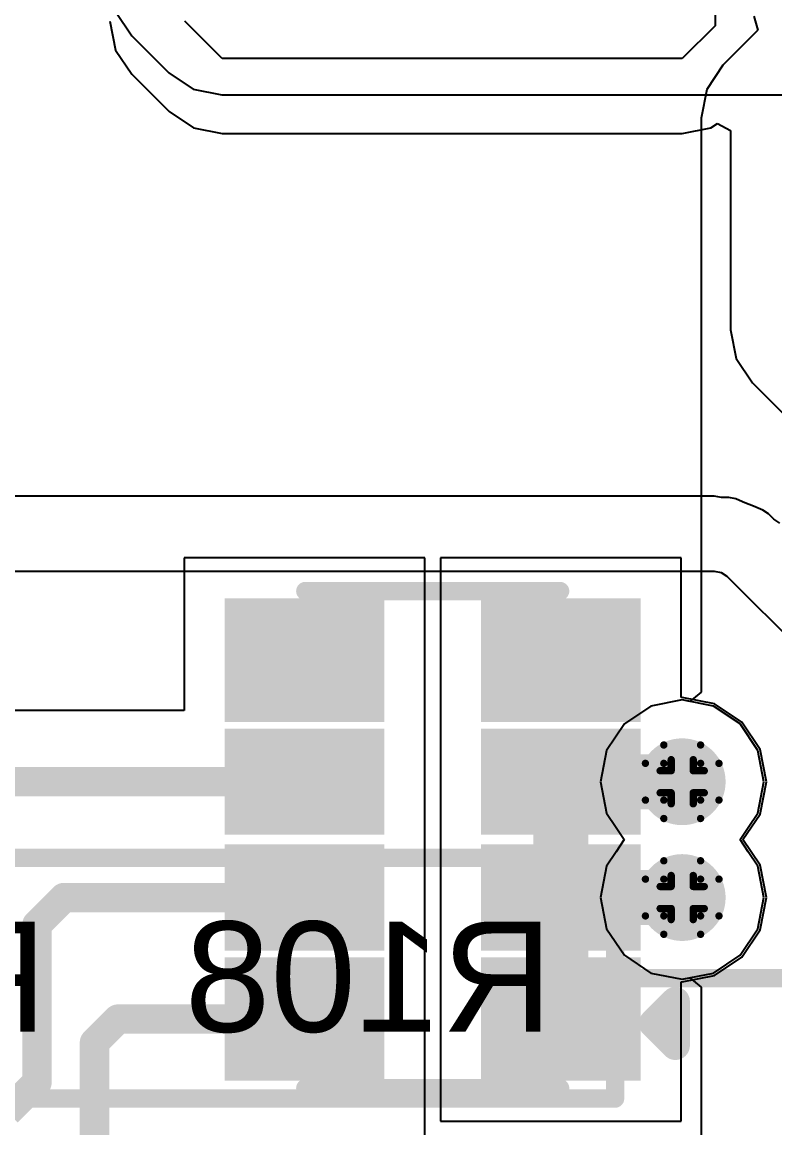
# Model space of a CAD drawing. Header units: inches. Extents: x 0 to 198, y 0 to 199.
# Drawn here: x 3.9487 to 4.1535, y 3.2265 to 3.5273 of the extents above; entities that cross this region are included whole.
import ezdxf

# ---------------------------------------------------------------- set-up
doc = ezdxf.new("R2010")
doc.units = ezdxf.units.IN
doc.header["$MEASUREMENT"] = 0
for name, color, linetype in [('Bottom Layer', 5, 'Continuous'), ('Bottom Overlay', 54, 'Continuous'), ('Drill Drawing', 1, 'Continuous'), ('Layer 1', 16, 'Continuous'), ('Layer 2', 76, 'Continuous'), ('Top Layer', 1, 'Continuous'), ('Top Overlay', 2, 'Continuous'), ('Top Paste', 8, 'Continuous'), ('Top Solder', 216, 'Continuous'), ('Via Holes', 16, 'Continuous')]:
    doc.layers.add(name, color=color, linetype=linetype)
doc.styles.add('Arial', font='', dxfattribs={"height": 0.2})
doc.styles.get('Arial').set_extended_font_data('Arial')

# ---------------------------------------------------------------- blocks, each defined once
blk = doc.blocks.new('YC164_FR_0710KL_67')
at = {"layer": 'Top Layer'}
for points in [[(-0.01772, 0.01279), (0.01772, 0.01279), (0.01772, -0.0128), (-0.01772, -0.0128)], [(0.0874, -0.0128), (0.05197, -0.0128), (0.05197, 0.01279), (0.0874, 0.01279)], [(-0.01772, -0.02264), (0.01772, -0.02264), (0.01772, -0.0435), (-0.01772, -0.0435)], [(0.0874, -0.0435), (0.05197, -0.0435), (0.05197, -0.02264), (0.0874, -0.02264)], [(-0.01772, -0.05413), (0.01772, -0.05413), (0.01772, -0.075), (-0.01772, -0.075)], [(0.0874, -0.075), (0.05197, -0.075), (0.05197, -0.05413), (0.0874, -0.05413)], [(-0.01772, -0.08484), (0.01772, -0.08484), (0.01772, -0.11043), (-0.01772, -0.11043)], [(0.0874, -0.11043), (0.05197, -0.11043), (0.05197, -0.08484), (0.0874, -0.08484)]]:
    blk.add_hatch(color=1, dxfattribs=at).paths.add_polyline_path(points)
at = {"layer": 'Top Paste'}
for points in [[(-0.01772, 0.01279), (0.01772, 0.01279), (0.01772, -0.0128), (-0.01772, -0.0128)], [(0.0874, -0.0128), (0.05197, -0.0128), (0.05197, 0.01279), (0.0874, 0.01279)], [(-0.01772, -0.02264), (0.01772, -0.02264), (0.01772, -0.0435), (-0.01772, -0.0435)], [(0.0874, -0.0435), (0.05197, -0.0435), (0.05197, -0.02264), (0.0874, -0.02264)], [(-0.01772, -0.05413), (0.01772, -0.05413), (0.01772, -0.075), (-0.01772, -0.075)], [(0.0874, -0.075), (0.05197, -0.075), (0.05197, -0.05413), (0.0874, -0.05413)], [(-0.01772, -0.08484), (0.01772, -0.08484), (0.01772, -0.11043), (-0.01772, -0.11043)], [(0.0874, -0.11043), (0.05197, -0.11043), (0.05197, -0.08484), (0.0874, -0.08484)]]:
    blk.add_hatch(color=8, dxfattribs=at).paths.add_polyline_path(points)
at = {"layer": 'Top Solder'}
for points in [[(-0.02172, 0.01679), (0.02172, 0.01679), (0.02172, -0.0168), (-0.02172, -0.0168)], [(0.0914, -0.0168), (0.04797, -0.0168), (0.04797, 0.01679), (0.0914, 0.01679)], [(-0.02172, -0.01864), (0.02172, -0.01864), (0.02172, -0.0475), (-0.02172, -0.0475)], [(0.0914, -0.0475), (0.04797, -0.0475), (0.04797, -0.01864), (0.0914, -0.01864)], [(-0.02172, -0.05013), (0.02172, -0.05013), (0.02172, -0.079), (-0.02172, -0.079)], [(0.0914, -0.079), (0.04797, -0.079), (0.04797, -0.05013), (0.0914, -0.05013)], [(-0.02172, -0.08084), (0.02172, -0.08084), (0.02172, -0.11443), (-0.02172, -0.11443)], [(0.0914, -0.11443), (0.04797, -0.11443), (0.04797, -0.08084), (0.0914, -0.08084)]]:
    blk.add_hatch(color=216, dxfattribs=at).paths.add_polyline_path(points)
at = {"layer": 'Top Overlay'}
for points in [[(0.06949, 0.0188, 0.005, 0.005, 0), (0.0002, 0.0188, 0.005, 0.005, 0)], [(-0.02516, 0.00118, 0.00787, 0.00787, 0), (-0.03116, 0.00718, 0.00787, 0.00787, 0)], [(-0.03116, 0.00718, 0.00787, 0.00787, 0), (-0.03116, -0.00482, 0.00787, 0.00787, 0)], [(-0.02516, 0.00118, 0.00787, 0.00787, 0), (-0.03116, -0.00482, 0.00787, 0.00787, 0)], [(0.06949, -0.11644, 0.005, 0.005, 0), (0.0002, -0.11644, 0.005, 0.005, 0)]]:
    blk.add_lwpolyline(points, format="xyseb", dxfattribs=at)
for points in [[(-0.00105, 0.0188, 0.0025, 0.0025, 1), (0.00145, 0.0188, 0.0025, 0.0025, 1)], [(0.06824, 0.0188, 0.0025, 0.0025, 1), (0.07074, 0.0188, 0.0025, 0.0025, 1)], [(-0.03313, 0.00718, 0.00394, 0.00394, 1), (-0.02919, 0.00718, 0.00394, 0.00394, 1)], [(-0.03313, 0.00718, 0.00394, 0.00394, 1), (-0.02919, 0.00718, 0.00394, 0.00394, 1)], [(-0.02713, 0.00118, 0.00394, 0.00394, 1), (-0.02319, 0.00118, 0.00394, 0.00394, 1)], [(-0.02713, 0.00118, 0.00394, 0.00394, 1), (-0.02319, 0.00118, 0.00394, 0.00394, 1)], [(-0.03313, -0.00482, 0.00394, 0.00394, 1), (-0.02919, -0.00482, 0.00394, 0.00394, 1)], [(-0.03313, -0.00482, 0.00394, 0.00394, 1), (-0.02919, -0.00482, 0.00394, 0.00394, 1)], [(-0.00105, -0.11644, 0.0025, 0.0025, 1), (0.00145, -0.11644, 0.0025, 0.0025, 1)], [(0.06824, -0.11644, 0.0025, 0.0025, 1), (0.07074, -0.11644, 0.0025, 0.0025, 1)]]:
    blk.add_lwpolyline(points, format="xyseb", close=True, dxfattribs=at)

msp = doc.modelspace()

# ---------------------------------------------------------------- hatches: boundary and pattern name
at = {"layer": 'Bottom Layer'}
h = msp.add_hatch(color=5, dxfattribs=at)
edge = h.paths.add_edge_path()
edge.add_arc((4.12827, 3.32067), 0.01181, 0, 360)
h = msp.add_hatch(color=5, dxfattribs=at)
edge = h.paths.add_edge_path()
edge.add_arc((4.12827, 3.28917), 0.01181, 0, 360)
at = {"layer": 'Layer 1'}
h = msp.add_hatch(color=16, dxfattribs=at)
edge = h.paths.add_edge_path()
edge.add_arc((4.12827, 3.32067), 0.01181, 0, 360)
h = msp.add_hatch(color=16, dxfattribs=at)
edge = h.paths.add_edge_path()
edge.add_arc((4.12827, 3.28917), 0.01181, 0, 360)
at = {"layer": 'Layer 2'}
h = msp.add_hatch(color=76, dxfattribs=at)
edge = h.paths.add_edge_path()
edge.add_arc((4.12827, 3.32067), 0.01181, 0, 360)
h = msp.add_hatch(color=76, dxfattribs=at)
edge = h.paths.add_edge_path()
edge.add_arc((4.12827, 3.28917), 0.01181, 0, 360)
at = {"layer": 'Top Layer'}
h = msp.add_hatch(color=1, dxfattribs=at)
edge = h.paths.add_edge_path()
edge.add_arc((4.12827, 3.32067), 0.01181, 0, 360)
h = msp.add_hatch(color=1, dxfattribs=at)
edge = h.paths.add_edge_path()
edge.add_arc((4.12827, 3.28917), 0.01181, 0, 360)
at = {"layer": 'Via Holes'}
h = msp.add_hatch(color=7, dxfattribs=at)
edge = h.paths.add_edge_path()
edge.add_arc((4.12827, 3.32067), 0.00591, 0, 360)
h = msp.add_hatch(color=7, dxfattribs=at)
edge = h.paths.add_edge_path()
edge.add_arc((4.12827, 3.28917), 0.00591, 0, 360)

# ---------------------------------------------------------------- linework, layer by layer
at = {"layer": 'Bottom Layer'}
for p, q in [((4.14772, 3.52897), (4.14888, 3.52514)), ((4.14888, 3.52514), (4.13936, 3.51562)), ((4.13936, 3.51562), (4.13494, 3.509)), ((4.13494, 3.509), (4.13339, 3.5012)), ((4.13494, 3.509), (4.13494, 3.509)), ((4.13339, 3.5012), (4.13339, 3.34504)), ((4.13339, 3.34504), (4.1303, 3.3425)), ((4.12827, 3.34291), (4.11976, 3.34122)), ((4.1303, 3.3425), (4.12827, 3.34291)), ((4.11976, 3.34122), (4.11254, 3.33639)), ((4.11254, 3.33639), (4.10772, 3.32918)), ((4.10772, 3.32918), (4.10603, 3.32067)), ((4.10603, 3.32067), (4.10772, 3.31216)), ((4.10772, 3.31216), (4.11034, 3.30824)), ((4.11034, 3.30824), (4.11253, 3.30492)), ((4.11253, 3.30492), (4.11034, 3.3016)), ((4.11034, 3.3016), (4.10772, 3.29768)), ((4.10772, 3.29768), (4.10603, 3.28917)), ((4.10603, 3.28917), (4.10772, 3.28066)), ((4.10772, 3.28066), (4.11254, 3.27345)), ((4.11254, 3.27345), (4.11976, 3.26863)), ((4.11976, 3.26863), (4.12827, 3.26694)), ((4.12827, 3.26694), (4.1303, 3.26734)), ((4.1303, 3.26734), (4.13339, 3.2648)), ((4.13339, 3.2648), (4.13339, 3.04282))]:
    msp.add_line(p, q, dxfattribs=at)
at = {"layer": 'Bottom Overlay'}
for points in [[(3.85, 3.3, 0.005, 0.005, 0), (4.11, 3.3, 0.005, 0.005, 0)], [(4.11, 3.23447, 0.005, 0.005, 0), (4.11, 3.3, 0.005, 0.005, 0)], [(4.11, 3.26724, 0.005, 0.005, 0), (4.16765, 3.26724, 0.005, 0.005, 0)], [(3.85, 3.23447, 0.005, 0.005, 0), (4.11, 3.23447, 0.005, 0.005, 0)]]:
    msp.add_lwpolyline(points, format="xyseb", dxfattribs=at)
for points in [[(4.10875, 3.3, 0.0025, 0.0025, 1), (4.11125, 3.3, 0.0025, 0.0025, 1)], [(4.10875, 3.3, 0.0025, 0.0025, 1), (4.11125, 3.3, 0.0025, 0.0025, 1)], [(4.10875, 3.26724, 0.0025, 0.0025, 1), (4.11125, 3.26724, 0.0025, 0.0025, 1)], [(4.10875, 3.23447, 0.0025, 0.0025, 1), (4.11125, 3.23447, 0.0025, 0.0025, 1)], [(4.10875, 3.23447, 0.0025, 0.0025, 1), (4.11125, 3.23447, 0.0025, 0.0025, 1)]]:
    msp.add_lwpolyline(points, format="xyseb", close=True, dxfattribs=at)
at = {"layer": 'Drill Drawing'}
for points in [[(4.12327, 3.32567, 0.002, 0.002, 0), (4.12327, 3.33067, 0.002, 0.002, 0)], [(4.12327, 3.33067, 0.002, 0.002, 0), (4.13327, 3.33067, 0.002, 0.002, 0)], [(4.13327, 3.32567, 0.002, 0.002, 0), (4.13327, 3.33067, 0.002, 0.002, 0)], [(4.12527, 3.32367, 0.002, 0.002, 0), (4.12527, 3.32667, 0.002, 0.002, 0)], [(4.12527, 3.32667, 0.002, 0.002, 0), (4.13127, 3.32667, 0.002, 0.002, 0)], [(4.13127, 3.32367, 0.002, 0.002, 0), (4.13127, 3.32667, 0.002, 0.002, 0)], [(4.11827, 3.31567, 0.002, 0.002, 0), (4.11827, 3.32567, 0.002, 0.002, 0)], [(4.11827, 3.32567, 0.002, 0.002, 0), (4.12327, 3.32567, 0.002, 0.002, 0)], [(4.12227, 3.31767, 0.002, 0.002, 0), (4.12227, 3.32367, 0.002, 0.002, 0)], [(4.12227, 3.32367, 0.002, 0.002, 0), (4.12527, 3.32367, 0.002, 0.002, 0)], [(4.13127, 3.32367, 0.002, 0.002, 0), (4.13427, 3.32367, 0.002, 0.002, 0)], [(4.13327, 3.32567, 0.002, 0.002, 0), (4.13827, 3.32567, 0.002, 0.002, 0)], [(4.13427, 3.31767, 0.002, 0.002, 0), (4.13427, 3.32367, 0.002, 0.002, 0)], [(4.13827, 3.31567, 0.002, 0.002, 0), (4.13827, 3.32567, 0.002, 0.002, 0)], [(4.12227, 3.31767, 0.002, 0.002, 0), (4.12527, 3.31767, 0.002, 0.002, 0)], [(4.12527, 3.31467, 0.002, 0.002, 0), (4.12527, 3.31767, 0.002, 0.002, 0)], [(4.13127, 3.31767, 0.002, 0.002, 0), (4.13427, 3.31767, 0.002, 0.002, 0)], [(4.13127, 3.31467, 0.002, 0.002, 0), (4.13127, 3.31767, 0.002, 0.002, 0)], [(4.11827, 3.31567, 0.002, 0.002, 0), (4.12327, 3.31567, 0.002, 0.002, 0)], [(4.12327, 3.31067, 0.002, 0.002, 0), (4.12327, 3.31567, 0.002, 0.002, 0)], [(4.12527, 3.31467, 0.002, 0.002, 0), (4.13127, 3.31467, 0.002, 0.002, 0)], [(4.13327, 3.31567, 0.002, 0.002, 0), (4.13827, 3.31567, 0.002, 0.002, 0)], [(4.13327, 3.31067, 0.002, 0.002, 0), (4.13327, 3.31567, 0.002, 0.002, 0)], [(4.12327, 3.31067, 0.002, 0.002, 0), (4.13327, 3.31067, 0.002, 0.002, 0)], [(4.12327, 3.29417, 0.002, 0.002, 0), (4.12327, 3.29917, 0.002, 0.002, 0)], [(4.12327, 3.29917, 0.002, 0.002, 0), (4.13327, 3.29917, 0.002, 0.002, 0)], [(4.13327, 3.29417, 0.002, 0.002, 0), (4.13327, 3.29917, 0.002, 0.002, 0)], [(4.11827, 3.28417, 0.002, 0.002, 0), (4.11827, 3.29417, 0.002, 0.002, 0)], [(4.11827, 3.29417, 0.002, 0.002, 0), (4.12327, 3.29417, 0.002, 0.002, 0)], [(4.12527, 3.29217, 0.002, 0.002, 0), (4.12527, 3.29517, 0.002, 0.002, 0)], [(4.12527, 3.29517, 0.002, 0.002, 0), (4.13127, 3.29517, 0.002, 0.002, 0)], [(4.13127, 3.29217, 0.002, 0.002, 0), (4.13127, 3.29517, 0.002, 0.002, 0)], [(4.13327, 3.29417, 0.002, 0.002, 0), (4.13827, 3.29417, 0.002, 0.002, 0)], [(4.13827, 3.28417, 0.002, 0.002, 0), (4.13827, 3.29417, 0.002, 0.002, 0)], [(4.12227, 3.28617, 0.002, 0.002, 0), (4.12227, 3.29217, 0.002, 0.002, 0)], [(4.12227, 3.29217, 0.002, 0.002, 0), (4.12527, 3.29217, 0.002, 0.002, 0)], [(4.13127, 3.29217, 0.002, 0.002, 0), (4.13427, 3.29217, 0.002, 0.002, 0)], [(4.13427, 3.28617, 0.002, 0.002, 0), (4.13427, 3.29217, 0.002, 0.002, 0)], [(4.11827, 3.28417, 0.002, 0.002, 0), (4.12327, 3.28417, 0.002, 0.002, 0)], [(4.12227, 3.28617, 0.002, 0.002, 0), (4.12527, 3.28617, 0.002, 0.002, 0)], [(4.12327, 3.27917, 0.002, 0.002, 0), (4.12327, 3.28417, 0.002, 0.002, 0)], [(4.12527, 3.28317, 0.002, 0.002, 0), (4.12527, 3.28617, 0.002, 0.002, 0)], [(4.13127, 3.28617, 0.002, 0.002, 0), (4.13427, 3.28617, 0.002, 0.002, 0)], [(4.13127, 3.28317, 0.002, 0.002, 0), (4.13127, 3.28617, 0.002, 0.002, 0)], [(4.13327, 3.28417, 0.002, 0.002, 0), (4.13827, 3.28417, 0.002, 0.002, 0)], [(4.13327, 3.27917, 0.002, 0.002, 0), (4.13327, 3.28417, 0.002, 0.002, 0)], [(4.12527, 3.28317, 0.002, 0.002, 0), (4.13127, 3.28317, 0.002, 0.002, 0)], [(4.12327, 3.27917, 0.002, 0.002, 0), (4.13327, 3.27917, 0.002, 0.002, 0)]]:
    msp.add_lwpolyline(points, format="xyseb", dxfattribs=at)
for points in [[(4.12277, 3.33067, 0.001, 0.001, 1), (4.12377, 3.33067, 0.001, 0.001, 1)], [(4.12277, 3.33067, 0.001, 0.001, 1), (4.12377, 3.33067, 0.001, 0.001, 1)], [(4.13277, 3.33067, 0.001, 0.001, 1), (4.13377, 3.33067, 0.001, 0.001, 1)], [(4.13277, 3.33067, 0.001, 0.001, 1), (4.13377, 3.33067, 0.001, 0.001, 1)], [(4.12477, 3.32667, 0.001, 0.001, 1), (4.12577, 3.32667, 0.001, 0.001, 1)], [(4.12477, 3.32667, 0.001, 0.001, 1), (4.12577, 3.32667, 0.001, 0.001, 1)], [(4.13077, 3.32667, 0.001, 0.001, 1), (4.13177, 3.32667, 0.001, 0.001, 1)], [(4.13077, 3.32667, 0.001, 0.001, 1), (4.13177, 3.32667, 0.001, 0.001, 1)], [(4.11777, 3.32567, 0.001, 0.001, 1), (4.11877, 3.32567, 0.001, 0.001, 1)], [(4.11777, 3.32567, 0.001, 0.001, 1), (4.11877, 3.32567, 0.001, 0.001, 1)], [(4.12177, 3.32367, 0.001, 0.001, 1), (4.12277, 3.32367, 0.001, 0.001, 1)], [(4.12177, 3.32367, 0.001, 0.001, 1), (4.12277, 3.32367, 0.001, 0.001, 1)], [(4.12277, 3.32567, 0.001, 0.001, 1), (4.12377, 3.32567, 0.001, 0.001, 1)], [(4.12277, 3.32567, 0.001, 0.001, 1), (4.12377, 3.32567, 0.001, 0.001, 1)], [(4.12477, 3.32367, 0.001, 0.001, 1), (4.12577, 3.32367, 0.001, 0.001, 1)], [(4.12477, 3.32367, 0.001, 0.001, 1), (4.12577, 3.32367, 0.001, 0.001, 1)], [(4.13077, 3.32367, 0.001, 0.001, 1), (4.13177, 3.32367, 0.001, 0.001, 1)], [(4.13077, 3.32367, 0.001, 0.001, 1), (4.13177, 3.32367, 0.001, 0.001, 1)], [(4.13277, 3.32567, 0.001, 0.001, 1), (4.13377, 3.32567, 0.001, 0.001, 1)], [(4.13277, 3.32567, 0.001, 0.001, 1), (4.13377, 3.32567, 0.001, 0.001, 1)], [(4.13377, 3.32367, 0.001, 0.001, 1), (4.13477, 3.32367, 0.001, 0.001, 1)], [(4.13377, 3.32367, 0.001, 0.001, 1), (4.13477, 3.32367, 0.001, 0.001, 1)], [(4.13777, 3.32567, 0.001, 0.001, 1), (4.13877, 3.32567, 0.001, 0.001, 1)], [(4.13777, 3.32567, 0.001, 0.001, 1), (4.13877, 3.32567, 0.001, 0.001, 1)], [(4.12177, 3.31767, 0.001, 0.001, 1), (4.12277, 3.31767, 0.001, 0.001, 1)], [(4.12177, 3.31767, 0.001, 0.001, 1), (4.12277, 3.31767, 0.001, 0.001, 1)], [(4.12477, 3.31767, 0.001, 0.001, 1), (4.12577, 3.31767, 0.001, 0.001, 1)], [(4.12477, 3.31767, 0.001, 0.001, 1), (4.12577, 3.31767, 0.001, 0.001, 1)], [(4.13077, 3.31767, 0.001, 0.001, 1), (4.13177, 3.31767, 0.001, 0.001, 1)], [(4.13077, 3.31767, 0.001, 0.001, 1), (4.13177, 3.31767, 0.001, 0.001, 1)], [(4.13377, 3.31767, 0.001, 0.001, 1), (4.13477, 3.31767, 0.001, 0.001, 1)], [(4.13377, 3.31767, 0.001, 0.001, 1), (4.13477, 3.31767, 0.001, 0.001, 1)], [(4.11777, 3.31567, 0.001, 0.001, 1), (4.11877, 3.31567, 0.001, 0.001, 1)], [(4.11777, 3.31567, 0.001, 0.001, 1), (4.11877, 3.31567, 0.001, 0.001, 1)], [(4.12277, 3.31567, 0.001, 0.001, 1), (4.12377, 3.31567, 0.001, 0.001, 1)], [(4.12277, 3.31567, 0.001, 0.001, 1), (4.12377, 3.31567, 0.001, 0.001, 1)], [(4.12477, 3.31467, 0.001, 0.001, 1), (4.12577, 3.31467, 0.001, 0.001, 1)], [(4.12477, 3.31467, 0.001, 0.001, 1), (4.12577, 3.31467, 0.001, 0.001, 1)], [(4.13077, 3.31467, 0.001, 0.001, 1), (4.13177, 3.31467, 0.001, 0.001, 1)], [(4.13077, 3.31467, 0.001, 0.001, 1), (4.13177, 3.31467, 0.001, 0.001, 1)], [(4.13277, 3.31567, 0.001, 0.001, 1), (4.13377, 3.31567, 0.001, 0.001, 1)], [(4.13277, 3.31567, 0.001, 0.001, 1), (4.13377, 3.31567, 0.001, 0.001, 1)], [(4.13777, 3.31567, 0.001, 0.001, 1), (4.13877, 3.31567, 0.001, 0.001, 1)], [(4.13777, 3.31567, 0.001, 0.001, 1), (4.13877, 3.31567, 0.001, 0.001, 1)], [(4.12277, 3.31067, 0.001, 0.001, 1), (4.12377, 3.31067, 0.001, 0.001, 1)], [(4.12277, 3.31067, 0.001, 0.001, 1), (4.12377, 3.31067, 0.001, 0.001, 1)], [(4.13277, 3.31067, 0.001, 0.001, 1), (4.13377, 3.31067, 0.001, 0.001, 1)], [(4.13277, 3.31067, 0.001, 0.001, 1), (4.13377, 3.31067, 0.001, 0.001, 1)], [(4.12277, 3.29917, 0.001, 0.001, 1), (4.12377, 3.29917, 0.001, 0.001, 1)], [(4.12277, 3.29917, 0.001, 0.001, 1), (4.12377, 3.29917, 0.001, 0.001, 1)], [(4.13277, 3.29917, 0.001, 0.001, 1), (4.13377, 3.29917, 0.001, 0.001, 1)], [(4.13277, 3.29917, 0.001, 0.001, 1), (4.13377, 3.29917, 0.001, 0.001, 1)], [(4.11777, 3.29417, 0.001, 0.001, 1), (4.11877, 3.29417, 0.001, 0.001, 1)], [(4.11777, 3.29417, 0.001, 0.001, 1), (4.11877, 3.29417, 0.001, 0.001, 1)], [(4.12277, 3.29417, 0.001, 0.001, 1), (4.12377, 3.29417, 0.001, 0.001, 1)], [(4.12277, 3.29417, 0.001, 0.001, 1), (4.12377, 3.29417, 0.001, 0.001, 1)], [(4.12477, 3.29517, 0.001, 0.001, 1), (4.12577, 3.29517, 0.001, 0.001, 1)], [(4.12477, 3.29517, 0.001, 0.001, 1), (4.12577, 3.29517, 0.001, 0.001, 1)], [(4.13077, 3.29517, 0.001, 0.001, 1), (4.13177, 3.29517, 0.001, 0.001, 1)], [(4.13077, 3.29517, 0.001, 0.001, 1), (4.13177, 3.29517, 0.001, 0.001, 1)], [(4.13277, 3.29417, 0.001, 0.001, 1), (4.13377, 3.29417, 0.001, 0.001, 1)], [(4.13277, 3.29417, 0.001, 0.001, 1), (4.13377, 3.29417, 0.001, 0.001, 1)], [(4.13777, 3.29417, 0.001, 0.001, 1), (4.13877, 3.29417, 0.001, 0.001, 1)], [(4.13777, 3.29417, 0.001, 0.001, 1), (4.13877, 3.29417, 0.001, 0.001, 1)], [(4.12177, 3.29217, 0.001, 0.001, 1), (4.12277, 3.29217, 0.001, 0.001, 1)], [(4.12177, 3.29217, 0.001, 0.001, 1), (4.12277, 3.29217, 0.001, 0.001, 1)], [(4.12477, 3.29217, 0.001, 0.001, 1), (4.12577, 3.29217, 0.001, 0.001, 1)], [(4.12477, 3.29217, 0.001, 0.001, 1), (4.12577, 3.29217, 0.001, 0.001, 1)], [(4.13077, 3.29217, 0.001, 0.001, 1), (4.13177, 3.29217, 0.001, 0.001, 1)], [(4.13077, 3.29217, 0.001, 0.001, 1), (4.13177, 3.29217, 0.001, 0.001, 1)], [(4.13377, 3.29217, 0.001, 0.001, 1), (4.13477, 3.29217, 0.001, 0.001, 1)], [(4.13377, 3.29217, 0.001, 0.001, 1), (4.13477, 3.29217, 0.001, 0.001, 1)], [(4.11777, 3.28417, 0.001, 0.001, 1), (4.11877, 3.28417, 0.001, 0.001, 1)], [(4.11777, 3.28417, 0.001, 0.001, 1), (4.11877, 3.28417, 0.001, 0.001, 1)], [(4.12177, 3.28617, 0.001, 0.001, 1), (4.12277, 3.28617, 0.001, 0.001, 1)], [(4.12177, 3.28617, 0.001, 0.001, 1), (4.12277, 3.28617, 0.001, 0.001, 1)], [(4.12277, 3.28417, 0.001, 0.001, 1), (4.12377, 3.28417, 0.001, 0.001, 1)], [(4.12277, 3.28417, 0.001, 0.001, 1), (4.12377, 3.28417, 0.001, 0.001, 1)], [(4.12477, 3.28617, 0.001, 0.001, 1), (4.12577, 3.28617, 0.001, 0.001, 1)], [(4.12477, 3.28617, 0.001, 0.001, 1), (4.12577, 3.28617, 0.001, 0.001, 1)], [(4.13077, 3.28617, 0.001, 0.001, 1), (4.13177, 3.28617, 0.001, 0.001, 1)], [(4.13077, 3.28617, 0.001, 0.001, 1), (4.13177, 3.28617, 0.001, 0.001, 1)], [(4.13277, 3.28417, 0.001, 0.001, 1), (4.13377, 3.28417, 0.001, 0.001, 1)], [(4.13277, 3.28417, 0.001, 0.001, 1), (4.13377, 3.28417, 0.001, 0.001, 1)], [(4.13377, 3.28617, 0.001, 0.001, 1), (4.13477, 3.28617, 0.001, 0.001, 1)], [(4.13377, 3.28617, 0.001, 0.001, 1), (4.13477, 3.28617, 0.001, 0.001, 1)], [(4.13777, 3.28417, 0.001, 0.001, 1), (4.13877, 3.28417, 0.001, 0.001, 1)], [(4.13777, 3.28417, 0.001, 0.001, 1), (4.13877, 3.28417, 0.001, 0.001, 1)], [(4.12477, 3.28317, 0.001, 0.001, 1), (4.12577, 3.28317, 0.001, 0.001, 1)], [(4.12477, 3.28317, 0.001, 0.001, 1), (4.12577, 3.28317, 0.001, 0.001, 1)], [(4.13077, 3.28317, 0.001, 0.001, 1), (4.13177, 3.28317, 0.001, 0.001, 1)], [(4.13077, 3.28317, 0.001, 0.001, 1), (4.13177, 3.28317, 0.001, 0.001, 1)], [(4.12277, 3.27917, 0.001, 0.001, 1), (4.12377, 3.27917, 0.001, 0.001, 1)], [(4.12277, 3.27917, 0.001, 0.001, 1), (4.12377, 3.27917, 0.001, 0.001, 1)], [(4.13277, 3.27917, 0.001, 0.001, 1), (4.13377, 3.27917, 0.001, 0.001, 1)], [(4.13277, 3.27917, 0.001, 0.001, 1), (4.13377, 3.27917, 0.001, 0.001, 1)]]:
    msp.add_lwpolyline(points, format="xyseb", close=True, dxfattribs=at)
at = {"layer": 'Layer 1'}
for p, q in [((4.12827, 3.34291), (4.11976, 3.34122)), ((4.13678, 3.34122), (4.12827, 3.34291)), ((4.11976, 3.34122), (4.11254, 3.33639)), ((4.14399, 3.33639), (4.13678, 3.34122)), ((4.11254, 3.33639), (4.10772, 3.32918)), ((4.14881, 3.32918), (4.14399, 3.33639)), ((4.10772, 3.32918), (4.10603, 3.32067)), ((4.1505, 3.32067), (4.14881, 3.32918)), ((4.10603, 3.32067), (4.10772, 3.31216)), ((4.14881, 3.31216), (4.1505, 3.32067)), ((4.10772, 3.31216), (4.11034, 3.30824)), ((4.14619, 3.30824), (4.14881, 3.31216)), ((4.11034, 3.30824), (4.11253, 3.30492)), ((4.14401, 3.30492), (4.14619, 3.30824)), ((4.11253, 3.30492), (4.11034, 3.3016)), ((4.14619, 3.3016), (4.14401, 3.30492)), ((4.11034, 3.3016), (4.10772, 3.29768)), ((4.14881, 3.29768), (4.14619, 3.3016)), ((4.10772, 3.29768), (4.10603, 3.28917)), ((4.1505, 3.28917), (4.14881, 3.29768)), ((4.10603, 3.28917), (4.10772, 3.28066)), ((4.14881, 3.28066), (4.1505, 3.28917)), ((4.10772, 3.28066), (4.11254, 3.27345)), ((4.14399, 3.27345), (4.14881, 3.28066)), ((4.11254, 3.27345), (4.11976, 3.26863)), ((4.13678, 3.26863), (4.14399, 3.27345)), ((4.11976, 3.26863), (4.12827, 3.26694)), ((4.12827, 3.26694), (4.13678, 3.26863))]:
    msp.add_line(p, q, dxfattribs=at)
at = {"layer": 'Layer 2'}
for p, q in [((3.97416, 3.5302), (3.97858, 3.52358)), ((3.97858, 3.52358), (3.98862, 3.51354)), ((3.98862, 3.51354), (3.99524, 3.50912)), ((3.99524, 3.50912), (4.00304, 3.50757)), ((4.00304, 3.50757), (4.24389, 3.50757)), ((4.13699, 3.39839), (3.92899, 3.39839)), ((4.13896, 3.398), (4.13699, 3.39839)), ((4.14097, 3.398), (4.13896, 3.398)), ((4.14283, 3.39763), (4.14097, 3.398)), ((4.14468, 3.39686), (4.14283, 3.39763)), ((4.1448, 3.39684), (4.14468, 3.39686)), ((4.14489, 3.39677), (4.1448, 3.39684)), ((4.14811, 3.39544), (4.14489, 3.39677)), ((4.14822, 3.39542), (4.14811, 3.39544)), ((4.14832, 3.39535), (4.14822, 3.39542)), ((4.15018, 3.39459), (4.14832, 3.39535)), ((4.15175, 3.39353), (4.15018, 3.39459)), ((4.15018, 3.39459), (4.15018, 3.39459)), ((4.15317, 3.39211), (4.15175, 3.39353)), ((4.15484, 3.391), (4.15317, 3.39211)), ((3.87288, 3.378), (4.13699, 3.378)), ((4.13699, 3.378), (4.13885, 3.37763)), ((4.13885, 3.37763), (4.14042, 3.37658)), ((4.14042, 3.37658), (4.17323, 3.34377))]:
    msp.add_line(p, q, dxfattribs=at)
at = {"layer": 'Top Layer'}
for p, q in [((4.13722, 3.61581), (4.13722, 3.52633)), ((3.97261, 3.52754), (3.97416, 3.51973)), ((4.00315, 3.51738), (3.993, 3.52754)), ((4.13722, 3.52633), (4.12827, 3.51738)), ((3.97416, 3.51973), (3.97858, 3.51312)), ((4.12827, 3.51738), (4.00315, 3.51738)), ((3.97858, 3.51312), (3.98873, 3.50296)), ((3.98873, 3.50296), (3.99535, 3.49854)), ((3.99535, 3.49854), (4.00315, 3.49699)), ((4.12827, 3.49699), (4.13607, 3.49854)), ((4.13607, 3.49854), (4.13786, 3.49974)), ((4.13786, 3.49974), (4.14139, 3.49786)), ((4.00315, 3.49699), (4.12827, 3.49699)), ((4.14139, 3.49786), (4.14139, 3.44361)), ((4.14139, 3.44361), (4.14139, 3.44361)), ((4.14139, 3.44361), (4.14294, 3.43581)), ((4.14294, 3.43581), (4.14736, 3.42919)), ((4.14736, 3.42919), (4.14736, 3.42919)), ((4.14736, 3.42919), (4.16363, 3.41292)), ((4.05829, 3.38154), (3.99286, 3.38154)), ((3.99286, 3.38154), (3.99286, 3.34004)), ((4.05829, 3.32595), (4.05829, 3.38154)), ((4.12798, 3.38154), (4.06254, 3.38154)), ((4.06254, 3.38154), (4.06254, 3.32595)), ((4.12798, 3.34361), (4.12798, 3.38154)), ((4.12827, 3.34361), (4.12798, 3.34361)), ((4.13705, 3.34186), (4.12827, 3.34361)), ((3.99286, 3.34004), (3.94383, 3.34004)), ((4.14449, 3.33689), (4.13705, 3.34186)), ((4.14946, 3.32945), (4.14449, 3.33689)), ((4.15121, 3.32067), (4.14946, 3.32945)), ((4.05829, 3.29524), (4.05829, 3.32595)), ((4.06254, 3.32595), (4.06254, 3.29524)), ((4.14946, 3.31189), (4.15121, 3.32067)), ((4.1448, 3.30492), (4.14946, 3.31189)), ((4.14946, 3.29795), (4.1448, 3.30492)), ((4.15121, 3.28917), (4.14946, 3.29795)), ((4.05829, 3.26374), (4.05829, 3.29524)), ((4.06254, 3.29524), (4.06254, 3.26374)), ((4.14946, 3.28039), (4.15121, 3.28917)), ((4.14449, 3.27295), (4.14946, 3.28039)), ((4.13705, 3.26798), (4.14449, 3.27295)), ((4.12827, 3.26623), (4.13705, 3.26798)), ((4.12798, 3.22831), (4.12798, 3.26623)), ((4.12798, 3.26623), (4.12827, 3.26623)), ((4.05829, 3.22831), (4.05829, 3.26374)), ((4.06254, 3.26374), (4.06254, 3.22831)), ((4.05829, 3.17711), (4.05829, 3.22831)), ((4.06254, 3.22831), (4.12798, 3.22831))]:
    msp.add_line(p, q, dxfattribs=at)
for points in [[(4.09526, 3.32067, 0.015, 0.015, 0), (4.12827, 3.32067, 0.015, 0.015, 0)], [(4.09526, 3.28917, 0.015, 0.015, 0), (4.09526, 3.32067, 0.015, 0.015, 0)], [(3.94383, 3.32067, 0.008, 0.008, 0), (4.02557, 3.32067, 0.008, 0.008, 0)], [(4.09526, 3.28917, 0.015, 0.015, 0), (4.12827, 3.28917, 0.015, 0.015, 0)], [(4.09526, 3.2561, 0.015, 0.015, 0), (4.09526, 3.28917, 0.015, 0.015, 0)], [(3.95278, 3.28181, 0.008, 0.008, 0), (3.96014, 3.28917, 0.008, 0.008, 0)], [(3.96014, 3.28917, 0.008, 0.008, 0), (4.02557, 3.28917, 0.008, 0.008, 0)], [(3.95278, 3.23887, 0.008, 0.008, 0), (3.95278, 3.28181, 0.008, 0.008, 0)], [(3.96842, 3.24972, 0.008, 0.008, 0), (3.9748, 3.2561, 0.008, 0.008, 0)], [(3.9748, 3.2561, 0.008, 0.008, 0), (4.02557, 3.2561, 0.008, 0.008, 0)], [(3.96842, 3.21919, 0.008, 0.008, 0), (3.96842, 3.24972, 0.008, 0.008, 0)], [(3.94471, 3.2308, 0.008, 0.008, 0), (3.95278, 3.23887, 0.008, 0.008, 0)]]:
    msp.add_lwpolyline(points, format="xyseb", dxfattribs=at)
for points in [[(4.09151, 3.32067, 0.0075, 0.0075, 1), (4.09901, 3.32067, 0.0075, 0.0075, 1)], [(4.09151, 3.32067, 0.0075, 0.0075, 1), (4.09901, 3.32067, 0.0075, 0.0075, 1)], [(4.12452, 3.32067, 0.0075, 0.0075, 1), (4.13202, 3.32067, 0.0075, 0.0075, 1)], [(4.02357, 3.32067, 0.004, 0.004, 1), (4.02757, 3.32067, 0.004, 0.004, 1)], [(4.09151, 3.28917, 0.0075, 0.0075, 1), (4.09901, 3.28917, 0.0075, 0.0075, 1)], [(4.09151, 3.28917, 0.0075, 0.0075, 1), (4.09901, 3.28917, 0.0075, 0.0075, 1)], [(4.09151, 3.28917, 0.0075, 0.0075, 1), (4.09901, 3.28917, 0.0075, 0.0075, 1)], [(4.12452, 3.28917, 0.0075, 0.0075, 1), (4.13202, 3.28917, 0.0075, 0.0075, 1)], [(3.95814, 3.28917, 0.004, 0.004, 1), (3.96214, 3.28917, 0.004, 0.004, 1)], [(3.95814, 3.28917, 0.004, 0.004, 1), (3.96214, 3.28917, 0.004, 0.004, 1)], [(4.02357, 3.28917, 0.004, 0.004, 1), (4.02757, 3.28917, 0.004, 0.004, 1)], [(3.95078, 3.28181, 0.004, 0.004, 1), (3.95478, 3.28181, 0.004, 0.004, 1)], [(3.95078, 3.28181, 0.004, 0.004, 1), (3.95478, 3.28181, 0.004, 0.004, 1)], [(4.09151, 3.2561, 0.0075, 0.0075, 1), (4.09901, 3.2561, 0.0075, 0.0075, 1)], [(3.9728, 3.2561, 0.004, 0.004, 1), (3.9768, 3.2561, 0.004, 0.004, 1)], [(3.9728, 3.2561, 0.004, 0.004, 1), (3.9768, 3.2561, 0.004, 0.004, 1)], [(4.02357, 3.2561, 0.004, 0.004, 1), (4.02757, 3.2561, 0.004, 0.004, 1)], [(3.96642, 3.24972, 0.004, 0.004, 1), (3.97042, 3.24972, 0.004, 0.004, 1)], [(3.96642, 3.24972, 0.004, 0.004, 1), (3.97042, 3.24972, 0.004, 0.004, 1)], [(3.95078, 3.23887, 0.004, 0.004, 1), (3.95478, 3.23887, 0.004, 0.004, 1)], [(3.95078, 3.23887, 0.004, 0.004, 1), (3.95478, 3.23887, 0.004, 0.004, 1)]]:
    msp.add_lwpolyline(points, format="xyseb", close=True, dxfattribs=at)

# ---------------------------------------------------------------- block references
at = {"rotation": 180}
msp.add_blockref('YC164_FR_0710KL_67', (4.09526, 3.2561), dxfattribs=at)

# ---------------------------------------------------------------- texts
at = {"layer": 'Bottom Overlay', "style": 'Arial', "text_generation_flag": 2}
for s, p in [('R111', (3.95563, 3.25265)), ('R108', (4.09313, 3.25265))]:
    msp.add_text(s, height=0.03, dxfattribs=at).set_placement(p)

doc.saveas('drawing.dxf')
